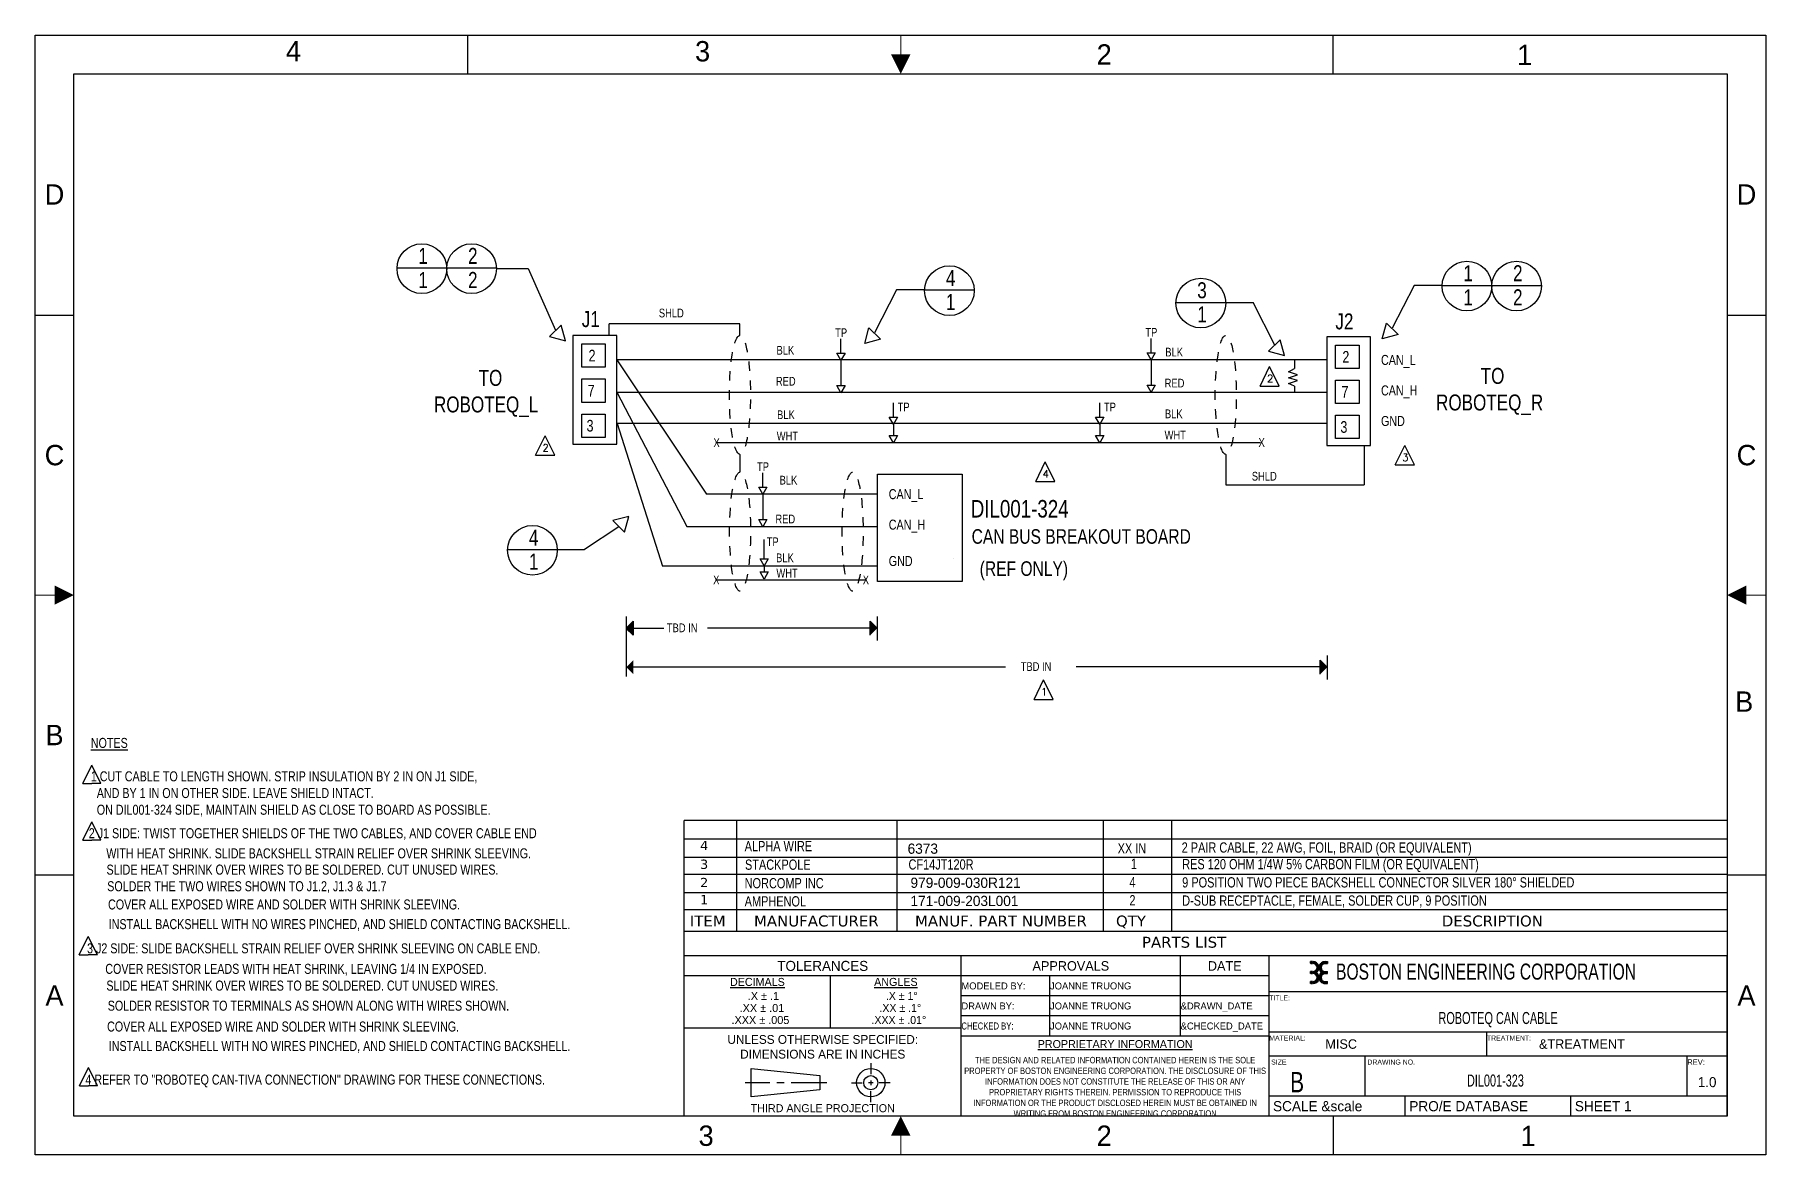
# Model space of a CAD drawing. Extents: x 0 to 432, y 0 to 280.
import ezdxf
from ezdxf.enums import TextEntityAlignment as Align

# ---------------------------------------------------------------- set-up
doc = ezdxf.new("R2010")
doc.units = 0
doc.header["$LTSCALE"] = 23.749
doc.linetypes.add('CENTER', pattern=[0.6, 0.375, -0.075, 0.075, -0.075])
doc.linetypes.add('DASHED', pattern=[0.2, 0.1, -0.1])
doc.layers.get('0').update_dxf_attribs({"linetype": 'CONTINUOUS', "lineweight": 30})
doc.layers.add('DEFAULT_1', color=160, linetype='CONTINUOUS', lineweight=30)
doc.styles.add('BEC', font='verdana.ttf')
doc.styles.add('BlockDiag', font='romans__.ttf')
doc.styles.get("Standard").update_dxf_attribs({"font": 'txt', "width": 0.8})
doc.styles.add('TEXTSTYLE_1', font='txt')
doc.styles.add('TEXTSTYLE_2', font='txt', dxfattribs={"width": 0.7})
doc.styles.add('TEXTSTYLE_3', font='txt', dxfattribs={"width": 0.8197})
doc.styles.add('TEXTSTYLE_4', font='txt')
doc.styles.add('TEXTSTYLE_5', font='txt', dxfattribs={"width": 0.8})
pattern_1 = [(45, (0, 0), (-0.022097087, 0.022097087), [])]

msp = doc.modelspace()

# ---------------------------------------------------------------- hatches: boundary and pattern name
at = {"linetype": 'Continuous'}
h = msp.add_hatch(color=256, dxfattribs=at)
h.dxf.hatch_style = 1
h.paths.add_polyline_path([(149.2, 133.13), (147.46, 131.39), (149.2, 131.39)])
h.paths.add_polyline_path([(149.2, 131.39), (147.46, 131.39), (147.46, 131.38), (149.2, 129.64)])
h = msp.add_hatch(color=256, dxfattribs=at)
h.dxf.hatch_style = 1
h.paths.add_polyline_path([(208.36, 129.68), (210.1, 131.42), (208.36, 131.42)])
h.paths.add_polyline_path([(208.36, 131.42), (210.1, 131.42), (210.1, 131.43), (208.36, 133.17)])
h = msp.add_hatch(color=256, dxfattribs=at)
h.dxf.hatch_style = 1
h.paths.add_polyline_path([(149.24, 123.46), (147.5, 121.72), (149.24, 121.72)])
h.paths.add_polyline_path([(149.24, 121.72), (147.5, 121.72), (147.5, 121.71), (149.24, 119.97)])
h = msp.add_hatch(color=256, dxfattribs=at)
h.dxf.hatch_style = 1
h.paths.add_polyline_path([(320.64, 119.91), (322.38, 121.65), (320.64, 121.65)])
h.paths.add_polyline_path([(320.64, 121.65), (322.38, 121.65), (322.38, 121.66), (320.64, 123.4)])
h = msp.add_hatch(dxfattribs=at)
h.set_pattern_fill('B', scale=0.03125, angle=45, style=0, pattern_type=0)
h.set_pattern_definition(pattern_1)
h.paths.add_polyline_path([(318.67, 42.73), (318.17, 42.73), (318.17, 43.23), (318.67, 43.23)])
h.paths.add_polyline_path([(318.67, 45.23), (318.17, 45.23), (318.17, 45.73), (318.67, 45.73)])
h.paths.add_polyline_path([(318.67, 47.73), (318.17, 47.73), (318.17, 48.23), (318.67, 48.23)])
edge = h.paths.add_edge_path()
edge.add_line((318.82, 48.23), (318.82, 47.73))
edge.add_arc((318.82, 46.73), 1, -90, 90, ccw=False)
edge.add_line((318.82, 45.73), (318.82, 45.23))
edge.add_arc((318.82, 44.23), 1, -90, 90, ccw=False)
edge.add_line((318.82, 43.23), (318.82, 42.73))
edge.add_arc((318.82, 44.23), 1.5, 270, 416.4427)
edge.add_arc((318.82, 46.73), 1.5, 303.5573, 450)
h = msp.add_hatch(dxfattribs=at)
h.set_pattern_fill('E', color=2, scale=0.03125, angle=45, style=0, pattern_type=0)
h.set_pattern_definition(pattern_1)
h.paths.add_polyline_path([(321.97, 42.73), (322.47, 42.73), (322.47, 43.23), (321.97, 43.23)])
h.paths.add_polyline_path([(321.97, 45.23), (322.47, 45.23), (322.47, 45.73), (321.97, 45.73)])
h.paths.add_polyline_path([(321.97, 47.73), (322.47, 47.73), (322.47, 48.23), (321.97, 48.23)])
edge = h.paths.add_edge_path()
edge.add_line((321.82, 48.23), (321.82, 47.73))
edge.add_arc((321.82, 46.73), 1, 90, 270)
edge.add_line((321.82, 45.73), (321.82, 45.23))
edge.add_arc((321.82, 44.23), 1, 90, 270)
edge.add_line((321.82, 43.23), (321.82, 42.73))
edge.add_arc((321.82, 44.23), 1.5, 123.5573, 270, ccw=False)
edge.add_arc((321.82, 46.73), 1.5, 90, 236.4427, ccw=False)

# ---------------------------------------------------------------- linework, layer by layer
at = {"color": 7, "linetype": 'Continuous'}
for p, q in [((0, 0), (0, 279.4)), ((0, 279.4), (431.8, 279.4)), ((107.95, 269.75), (107.95, 279.4)), ((323.85, 269.75), (323.85, 279.4)), ((431.8, 279.4), (431.8, 0)), ((9.65, 9.65), (9.65, 269.75)), ((9.65, 269.75), (422.15, 269.75)), ((422.15, 269.75), (422.15, 9.65)), ((0, 209.55), (9.65, 209.55)), ((422.15, 209.55), (431.8, 209.55)), ((0, 69.85), (9.65, 69.85)), ((422.15, 69.85), (431.8, 69.85)), ((318.67, 48.23), (318.17, 48.23)), ((318.17, 48.23), (318.17, 47.73)), ((318.67, 47.73), (318.17, 47.73)), ((318.67, 48.23), (318.67, 47.73)), ((318.82, 48.23), (318.82, 47.73)), ((318.67, 45.73), (318.17, 45.73)), ((318.17, 45.23), (318.17, 45.73)), ((318.67, 45.23), (318.17, 45.23)), ((318.67, 43.23), (318.17, 43.23)), ((318.17, 42.73), (318.17, 43.23)), ((318.67, 45.23), (318.67, 45.73)), ((318.67, 42.73), (318.67, 43.23)), ((318.82, 45.23), (318.82, 45.73)), ((318.82, 42.73), (318.82, 43.23)), ((318.67, 42.73), (318.17, 42.73)), ((208.49, 22.84), (208.49, 20.13)), ((178.65, 21.54), (195.79, 19.77)), ((178.65, 14.45), (178.65, 21.54)), ((195.79, 19.77), (195.79, 16.22)), ((203.65, 18), (206.36, 18)), ((209.11, 18), (207.88, 18)), ((208.49, 18.58), (208.49, 17.38)), ((213.33, 18), (210.62, 18)), ((195.79, 16.22), (178.65, 14.45)), ((208.49, 13.16), (208.49, 15.86)), ((422.15, 9.65), (9.65, 9.65)), ((323.85, 9.65), (323.85, 0)), ((431.8, 0), (0, 0))]:
    msp.add_line(p, q, dxfattribs=at)
for p, q in [((90.3, 221.3), (102.69, 221.3)), ((102.69, 221.3), (115.09, 221.3)), ((122.98, 221.13), (129.82, 205.76)), ((344.03, 216.97), (338.56, 206.26)), ((351.03, 216.97), (344.03, 216.97)), ((351.03, 216.97), (363.42, 216.97)), ((363.42, 216.97), (375.82, 216.97)), ((214.9, 215.81), (209.43, 205.1)), ((221.9, 215.81), (214.9, 215.81)), ((221.9, 215.81), (234.3, 215.81)), ((284.63, 212.72), (297.02, 212.72)), ((297.02, 212.72), (303.85, 212.72)), ((303.78, 212.81), (309.25, 202.11)), ((305.6, 191.84), (308, 196.7)), ((310.39, 191.84), (308, 196.7)), ((124.83, 174.56), (127.23, 179.42)), ((129.63, 174.56), (127.23, 179.42)), ((249.63, 168.04), (252.03, 172.89)), ((254.43, 168.04), (252.03, 172.89)), ((339.33, 172.15), (341.73, 177.01)), ((344.13, 172.15), (341.73, 177.01)), ((137.03, 151.11), (145.61, 156.82)), ((117.88, 151.02), (130.28, 151.03)), ((130.28, 151.02), (137.1, 151.02)), ((249.21, 113.65), (251.6, 118.5)), ((254, 113.65), (251.6, 118.5)), ((11.9, 92.69), (14.16, 97.26)), ((16.42, 92.69), (14.16, 97.26)), ((11.9, 92.69), (14.16, 92.69)), ((16.42, 92.69), (14.16, 92.69)), ((11.89, 78.53), (14.15, 83.1)), ((16.41, 78.53), (14.15, 83.1)), ((161.95, 49.65), (161.95, 83.46)), ((422.15, 83.46), (161.95, 83.46)), ((11.89, 78.53), (14.15, 78.53)), ((16.41, 78.53), (14.15, 78.53)), ((422.15, 78.77), (161.95, 78.77)), ((422.15, 74.22), (161.95, 74.22)), ((422.15, 65.36), (161.95, 65.36)), ((422.15, 61.14), (161.95, 61.14)), ((11, 49.88), (13.26, 54.45)), ((15.52, 49.88), (13.26, 54.45)), ((422.15, 55.75), (161.95, 55.75)), ((11, 49.88), (13.26, 49.88)), ((15.52, 49.88), (13.26, 49.88)), ((11.05, 17.26), (13.31, 21.83)), ((15.56, 17.26), (13.31, 21.83)), ((11.05, 17.26), (13.31, 17.26)), ((15.56, 17.26), (13.31, 17.26))]:
    msp.add_line(p, q)
at = {"linetype": 'Continuous'}
for p, q in [((115.09, 221.13), (122.98, 221.13)), ((175.85, 207.38), (143.2, 207.38)), ((143.2, 204.42), (143.2, 207.38)), ((175.85, 204.49), (175.85, 207.38)), ((201.04, 200.05), (201.04, 203.6)), ((278.44, 200.15), (278.44, 203.7)), ((314.19, 198.37), (145.1, 198.37)), ((145.1, 198.37), (167.51, 164.85)), ((201.04, 198.27), (201.04, 191.96)), ((278.44, 198.37), (278.44, 192.05)), ((312.73, 195.39), (314.19, 196.18)), ((314.92, 194.66), (312.73, 195.39)), ((312.73, 193.93), (314.92, 194.66)), ((322.27, 198.37), (314.19, 198.37)), ((314.19, 198.37), (314.19, 196.18)), ((145.1, 190.28), (322.33, 190.28)), ((145.1, 190.28), (162.58, 156.76)), ((305.6, 191.84), (310.39, 191.84)), ((314.92, 193.2), (312.73, 193.93)), ((312.73, 192.48), (314.92, 193.2)), ((314.19, 191.81), (312.73, 192.48)), ((314.19, 191.81), (314.19, 190.28)), ((214.12, 184.11), (214.12, 187.66)), ((265.6, 184.11), (265.6, 187.66)), ((322.35, 182.48), (145.18, 182.48)), ((145.18, 182.48), (156.56, 146.91)), ((214.12, 182.48), (214.12, 179.48)), ((265.6, 182.48), (265.6, 179.48)), ((169.8, 177.73), (305.76, 177.73)), ((124.83, 174.56), (129.63, 174.56)), ((175.85, 174.8), (175.85, 170.34)), ((297.06, 174.8), (297.06, 167.2)), ((331.58, 177.01), (331.58, 167.2)), ((181.55, 166.61), (181.55, 170.16)), ((339.33, 172.15), (344.13, 172.15)), ((210.17, 164.85), (167.51, 164.85)), ((181.55, 164.83), (181.55, 158.52)), ((249.63, 168.04), (254.43, 168.04)), ((297.06, 167.2), (331.58, 167.2)), ((162.58, 156.76), (210.17, 156.76)), ((181.87, 148.72), (181.87, 153.56)), ((210.17, 146.91), (156.56, 146.91)), ((181.89, 146.94), (181.89, 145.44)), ((229.08, 148.73), (229.08, 148.73)), ((169.72, 143.49), (207.1, 143.49)), ((147.46, 134.32), (147.46, 119.37)), ((210.1, 134.36), (210.1, 128.38)), ((147.46, 131.39), (149.2, 133.13)), ((147.46, 131.39), (156.83, 131.39)), ((149.2, 129.64), (147.46, 131.38)), ((149.2, 133.13), (149.2, 129.64)), ((208.44, 131.39), (167.74, 131.39)), ((208.36, 129.68), (208.36, 133.17)), ((208.36, 133.17), (210.1, 131.43)), ((147.46, 121.74), (242.12, 121.74)), ((320.64, 121.74), (259.77, 121.74)), ((320.64, 119.91), (320.64, 123.4)), ((320.64, 123.4), (322.38, 121.66)), ((322.38, 124.59), (322.38, 118.61)), ((249.21, 113.65), (254, 113.65)), ((175, 83.46), (175, 55.75)), ((215, 83.39), (215, 55.75)), ((266.5, 83.46), (266.5, 55.75)), ((283.5, 83.46), (283.5, 55.75)), ((161.95, 70), (422, 70))]:
    msp.add_line(p, q, dxfattribs=at)
at = {"color": 2, "linetype": 'Continuous'}
for p, q in [((231.05, 49.65), (161.95, 49.65)), ((161.95, 9.65), (161.95, 49.65)), ((231.05, 9.65), (231.05, 49.65)), ((307.85, 49.65), (231.05, 49.65)), ((231.05, 9.65), (231.05, 49.65)), ((285.75, 29.65), (285.75, 49.65)), ((307.85, 9.65), (307.85, 49.65)), ((422.15, 49.65), (307.85, 49.65)), ((307.85, 9.65), (307.85, 49.65)), ((422.15, 9.65), (422.15, 49.65)), ((231.05, 44.65), (161.95, 44.65)), ((198.45, 31.65), (198.45, 44.65)), ((307.85, 44.65), (231.05, 44.65)), ((253.15, 29.65), (253.15, 44.65)), ((307.85, 39.65), (231.05, 39.65)), ((422.15, 40.65), (307.85, 40.65)), ((307.85, 34.65), (231.05, 34.65)), ((231.05, 31.65), (161.95, 31.65)), ((422.15, 30.65), (307.85, 30.65)), ((362.15, 24.65), (362.15, 30.65)), ((307.85, 29.65), (231.05, 29.65)), ((422.15, 24.65), (307.85, 24.65)), ((331.85, 14.65), (331.85, 24.65)), ((412.15, 14.65), (412.15, 24.65)), ((422.15, 14.65), (307.85, 14.65)), ((341.85, 9.65), (341.85, 14.65)), ((383.15, 9.65), (383.15, 14.65)), ((231.05, 9.65), (161.95, 9.65)), ((307.85, 9.65), (231.05, 9.65)), ((422.15, 9.65), (307.85, 9.65))]:
    msp.add_line(p, q, dxfattribs=at)
at = {"color": 1, "linetype": 'Continuous'}
for p, q in [((321.82, 48.23), (321.82, 47.73)), ((321.97, 48.23), (322.47, 48.23)), ((321.97, 48.23), (321.97, 47.73)), ((321.97, 47.73), (322.47, 47.73)), ((322.47, 48.23), (322.47, 47.73)), ((321.82, 45.23), (321.82, 45.73)), ((321.82, 42.73), (321.82, 43.23)), ((321.97, 45.73), (322.47, 45.73)), ((321.97, 45.23), (321.97, 45.73)), ((321.97, 45.23), (322.47, 45.23)), ((321.97, 43.23), (322.47, 43.23)), ((321.97, 42.73), (321.97, 43.23)), ((322.47, 45.23), (322.47, 45.73)), ((322.47, 42.73), (322.47, 43.23)), ((321.97, 42.73), (322.47, 42.73))]:
    msp.add_line(p, q, dxfattribs=at)
at = {"color": 7, "linetype": 'Continuous', "const_width": 0.254}
for points in [[(215.97, 279.4), (215.97, 274.57)], [(0, 139.68), (4.83, 139.68)], [(423.2, 139.66), (431.8, 139.66)], [(215.97, 0), (215.97, 4.83)]]:
    msp.add_lwpolyline(points, dxfattribs=at)
for points in [[(337.14, 207.55), (340.05, 204.67), (336.1, 203.59)], [(131.24, 207.05), (128.33, 204.17), (132.28, 203.09)], [(134.19, 177.32), (145.1, 177.32), (145.1, 204.42), (134.19, 204.42)], [(208.02, 206.39), (210.93, 203.51), (206.98, 202.43)], [(310.66, 203.4), (307.75, 200.51), (311.71, 199.44)], [(322.27, 177.01), (333.18, 177.01), (333.18, 204.11), (322.27, 204.11)], [(136.39, 202.34), (142.22, 202.34), (142.22, 196.51), (136.39, 196.51)], [(201.05, 198.27), (200.02, 200.04), (202.07, 200.05)], [(278.46, 198.37), (277.43, 200.14), (279.47, 200.15)], [(324.47, 202.03), (330.3, 202.03), (330.3, 196.2), (324.47, 196.2)], [(136.39, 193.6), (142.22, 193.6), (142.22, 187.77), (136.39, 187.77)], [(201.04, 190.18), (200.01, 191.95), (202.06, 191.96)], [(278.44, 190.28), (277.41, 192.05), (279.46, 192.06)], [(324.47, 193.29), (330.3, 193.29), (330.3, 187.46), (324.47, 187.46)], [(136.39, 184.85), (142.22, 184.85), (142.22, 179.02), (136.39, 179.02)], [(214.14, 182.34), (213.11, 184.11), (215.16, 184.11)], [(265.62, 182.34), (264.59, 184.11), (266.64, 184.11)], [(324.47, 184.54), (330.3, 184.54), (330.3, 178.71), (324.47, 178.71)], [(214.12, 177.71), (213.09, 179.48), (215.14, 179.49)], [(265.6, 177.71), (264.57, 179.48), (266.62, 179.49)], [(181.56, 164.83), (180.53, 166.6), (182.58, 166.61)], [(144.16, 158.27), (147.05, 155.36), (148.13, 159.32)], [(181.55, 156.74), (180.52, 158.51), (182.57, 158.52)], [(181.89, 146.94), (180.85, 148.71), (182.9, 148.72)], [(181.88, 143.67), (180.85, 145.44), (182.9, 145.44)]]:
    msp.add_lwpolyline(points, close=True)
at = {"linetype": 'Continuous'}
msp.add_lwpolyline([(210.17, 169.81), (231.29, 169.81), (231.29, 143.1), (210.17, 143.1)], close=True, dxfattribs=at)
for centre in [(96.49, 221.13), (108.89, 221.13), (228.1, 215.64), (357.22, 216.79), (369.62, 216.8), (290.83, 212.55), (124.08, 150.85)]:
    msp.add_circle(centre, 6.2)
at = {"color": 7, "linetype": 'Continuous'}
for radius in [3.54, 1.77]:
    msp.add_circle((208.49, 18), radius, dxfattribs=at)
for centre, radius, start, end in [((318.82, 46.73), 1.5, 303.5573, 90), ((318.82, 46.73), 1, 270, 90), ((318.82, 44.23), 1.5, 270, 56.4427), ((318.82, 44.23), 1, 270, 90)]:
    msp.add_arc(centre, radius, start, end, dxfattribs=at)
at = {"color": 1, "linetype": 'Continuous'}
for centre, radius, start, end in [((321.82, 46.73), 1.5, 90, 236.4427), ((321.82, 46.73), 1, 90, 270), ((321.82, 44.23), 1.5, 123.5573, 270), ((321.82, 44.23), 1, 90, 270)]:
    msp.add_arc(centre, radius, start, end, dxfattribs=at)
at = {"linetype": 'DASHED'}
for centre in [(175.85, 189.64), (297.06, 189.64), (175.87, 155.5), (203.97, 155.5)]:
    msp.add_ellipse(centre, major_axis=(0, -14.84), ratio=0.17685, dxfattribs=at)
at = {"color": 7, "linetype": 'Continuous'}
for points in [[(215.97, 269.75), (213.56, 274.57), (218.38, 274.57)], [(4.83, 137.27), (4.83, 142.09), (9.65, 139.68)], [(426.97, 142.09), (426.97, 137.27), (422.15, 139.68)], [(215.97, 9.65), (218.38, 4.83), (213.56, 4.83)]]:
    msp.add_solid(points, dxfattribs=at)
at = {"layer": 'DEFAULT_1', "color": 7, "linetype": 'CENTER'}
msp.add_line((197.53, 18), (177.12, 18), dxfattribs=at)

# ---------------------------------------------------------------- texts
at = {"color": 2, "linetype": 'Continuous', "style": 'TEXTSTYLE_1'}
for s, height, p in [('4', 5.08, (64.45, 272.89)), ('3', 5.08, (166.53, 272.84)), ('2', 5.08, (266.72, 272.04)), ('1', 5.08, (371.62, 271.92)), ('D', 5.08, (4.83, 237.11)), ('D', 5.08, (426.97, 237.11)), ('C', 5.08, (4.83, 172.07)), ('C', 5.08, (426.97, 172.07)), ('B', 5.08, (426.39, 110.56)), ('B', 5.08, (4.83, 102.22)), ('TOLERANCES', 2.5, (196.5, 45.9)), ('APPROVALS', 2.362, (258.4, 45.97)), ('DATE', 2.362, (296.8, 45.97)), ('%%uDECIMALS', 2, (180.2, 42.15)), ('%%uANGLES', 2, (214.75, 42.15)), ('A', 5.08, (4.83, 37.21)), ('A', 5.08, (426.97, 37.21)), ('%%uPROPRIETARY INFORMATION', 2, (269.45, 26.65)), ('1.0', 2.5, (417.15, 16.9)), ('THIRD ANGLE PROJECTION', 2, (196.5, 10.65)), ('3', 5.08, (167.4, 2.24)), ('2', 5.08, (266.72, 2.24)), ('1', 5.08, (372.49, 2.18))]:
    msp.add_text(s, height=height, dxfattribs=at).set_placement(p, align=Align.CENTER)
at = {"width": 0.8}
for s, height, p in [('1', 3.98, (95.61, 222.33)), ('2', 3.98, (108.01, 222.33)), ('2', 3.98, (108.01, 216.32)), ('4', 3.98, (227.22, 216.84)), ('1', 3.98, (356.34, 218)), ('2', 3.98, (368.73, 218)), ('1', 3.98, (95.61, 216.32)), ('3', 3.98, (289.94, 213.75)), ('1', 3.98, (227.22, 210.83)), ('1', 3.98, (289.94, 207.74)), ('1', 3.98, (356.34, 211.99)), ('2', 3.98, (368.73, 211.99)), ('4', 3.98, (123.19, 152.05)), ('1', 3.98, (123.19, 146.04)), ('2 J1 SIDE: TWIST TOGETHER SHIELDS OF THE TWO CABLES, AND COVER CABLE END  ', 2.5, (13.38, 79.01)), ('WITH HEAT SHRINK. SLIDE BACKSHELL STRAIN RELIEF OVER SHRINK SLEEVING.', 2.5, (17.75, 73.99)), ('SLIDE HEAT SHRINK OVER WIRES TO BE SOLDERED. CUT UNUSED WIRES.', 2.5, (17.81, 69.93)), ('SOLDER THE TWO WIRES SHOWN TO J1.2, J1.3 & J1.7', 2.5, (17.98, 65.78)), ('COVER ALL EXPOSED WIRE AND SOLDER WITH SHRINK SLEEVING.', 2.5, (18.19, 61.23)), ('INSTALL BACKSHELL WITH NO WIRES PINCHED, AND SHIELD CONTACTING BACKSHELL.', 2.5, (18.35, 56.32)), ('3 J2 SIDE: SLIDE BACKSHELL STRAIN RELIEF OVER SHRINK SLEEVING ON CABLE END.', 2.5, (12.95, 50.28)), ('COVER RESISTOR LEADS WITH HEAT SHRINK, LEAVING 1/4 IN EXPOSED.', 2.5, (17.5, 45.16)), ('SLIDE HEAT SHRINK OVER WIRES TO BE SOLDERED. CUT UNUSED WIRES.', 2.5, (17.77, 40.99)), ('SOLDER RESISTOR TO TERMINALS AS SHOWN ALONG WITH WIRES SHOWN.', 2.5, (18.11, 35.97)), ('COVER ALL EXPOSED WIRE AND SOLDER WITH SHRINK SLEEVING.', 2.5, (17.95, 30.77)), ('INSTALL BACKSHELL WITH NO WIRES PINCHED, AND SHIELD CONTACTING BACKSHELL.', 2.5, (18.37, 25.91)), ('4 REFER TO "ROBOTEQ CAN-TIVA CONNECTION" DRAWING FOR THESE CONNECTIONS.', 2.5, (12.53, 17.53))]:
    msp.add_text(s, height=height, dxfattribs=at).set_placement(p)
for s, height, style, p in [('2', 1.82, 'BlockDiag', (307.35, 192.8)), ('2', 1.82, 'BlockDiag', (126.58, 175.52)), ('3', 1.82, 'BlockDiag', (341.08, 173.11)), ('4', 1.82, 'BlockDiag', (251.38, 169)), ('1', 1.82, 'BlockDiag', (250.95, 114.61)), ('4', 2.31, 'BEC', (165.91, 76.04)), ('3', 2.31, 'BEC', (165.91, 71.36)), ('2', 2.31, 'BEC', (165.91, 66.8)), ('1', 2.31, 'BEC', (165.91, 62.54)), ('ITEM', 2.717, 'BEC', (163.34, 57)), ('MANUFACTURER', 2.7171, 'BEC', (179.34, 57)), ('MANUF. PART NUMBER', 2.7171, 'BEC', (219.52, 57)), ('QTY', 2.717, 'BEC', (269.66, 57)), ('DESCRIPTION', 2.7171, 'BEC', (350.95, 57)), ('PARTS LIST', 2.717, 'BEC', (276.14, 51.7))]:
    msp.add_text(s, height=height, dxfattribs=dict(style=style)).set_placement(p)
at = {"color": 7, "linetype": 'Continuous', "style": 'TEXTSTYLE_5', "width": 0.727778}
msp.add_text('BOSTON ENGINEERING CORPORATION', height=4, dxfattribs=at).set_placement((324.57, 43.73))
at = {"color": 2, "linetype": 'Continuous'}
for s, height, style, width, p in [('    .X %%p .1', 2, 'TEXTSTYLE_1', 1.015152, (180.2, 38.65)), ('    .X %%p 1%%d', 2, 'TEXTSTYLE_1', 0.984848, (214.75, 38.65)), ('  .XXX %%p .005', 2, 'TEXTSTYLE_1', 1.012821, (180.2, 32.65)), ('   .XX %%p .01', 2, 'TEXTSTYLE_1', 1.013889, (180.2, 35.65)), ('  .XXX %%p .01%%d', 2, 'TEXTSTYLE_1', 0.987179, (214.75, 32.65)), ('   .XX %%p .1%%d', 2, 'TEXTSTYLE_1', 0.986111, (214.75, 35.65)), ('ROBOTEQ CAN CABLE', 3, 'TEXTSTYLE_5', 0.677778, (365, 32.65)), ('B', 5.08, 'TEXTSTYLE_4', 0.764881, (314.85, 15.61)), ('DIL001-323', 3, 'TEXTSTYLE_5', 0.677778, (364.33, 17.05))]:
    msp.add_text(s, height=height, dxfattribs=dict(at, style=style, width=width)).set_placement(p, align=Align.CENTER)
at = {"color": 2, "linetype": 'Continuous', "style": 'TEXTSTYLE_1'}
for s, height, p in [('MODELED BY:', 1.75, (231.1, 41.28)), ('JOANNE TRUONG', 1.75, (253.2, 41.28)), ('TITLE:', 1.25, (307.9, 38.53)), ('DRAWN BY:', 1.75, (231.1, 36.28)), ('JOANNE TRUONG', 1.75, (253.2, 36.28)), ('&DRAWN_DATE', 1.75, (285.8, 36.28)), ('JOANNE TRUONG', 1.75, (253.2, 31.28)), ('&CHECKED_DATE', 1.75, (285.8, 31.28)), ('MATERIAL:', 1.25, (307.9, 28.53)), ('MISC', 2.362, (321.9, 26.47)), ('TREATMENT:', 1.25, (362.2, 28.53)), ('&TREATMENT', 2.362, (375.2, 26.47)), (' SIZE', 1.25, (307.9, 22.53)), (' DRAWING NO.', 1.25, (331.9, 22.53)), ('REV:', 1.362, (412.2, 22.47)), (' PRO/E DATABASE', 2.54, (341.9, 10.88))]:
    msp.add_text(s, height=height, dxfattribs=at).set_placement(p)
at = {"color": 2, "linetype": 'Continuous', "style": 'TEXTSTYLE_3', "width": 0.8197}
msp.add_text('CHECKED BY:', height=1.75, dxfattribs=at).set_placement((231.1, 31.28))
at = {"linetype": 'Continuous', "attachment_point": 1}
for s, width, heights, insert, char_height in [('\\pi2.1152;J1', 8.4738, [0], (134.27, 210.53), 3.9783), ('SHLD', 9.4811, [0], (155.61, 211.15), 2.182), ('\\pi1.5847;J2', 8.4738, [0], (322.82, 209.96), 3.9783), ('TP', 9.4811, [0], (199.6, 206.25), 2.182), ('TP', 9.4811, [0], (277, 206.35), 2.182), ('BLK', 9.4811, [0], (184.97, 201.86), 2.182), ('BLK', 9.4811, [0], (281.97, 201.4), 2.182), ('CAN_L', 8.8435, [0], (335.79, 199.6), 2.5), ('\\pi1.5847;TO\\P\\pi-9.5545;ROBOTEQ_L', 8.4738, [0], (109.06, 195.87), 3.9783), ('\\pi1.5847;TO\\P\\pi-9.5545;ROBOTEQ_R', 8.4738, [0], (359.08, 196.36), 3.9783), ('RED', 8.8435, [0], (184.81, 194.13), 2.182), ('RED', 8.8435, [0], (281.81, 193.66), 2.182), ('CAN_H', 8.8435, [0], (335.79, 192), 2.5), ('TP', 9.4811, [0], (215.19, 187.69), 2.182), ('TP', 9.4811, [0], (266.67, 187.69), 2.182), ('BLK', 8.8435, [0], (281.88, 186), 2.182), ('BLK', 8.8435, [0], (185.11, 185.77), 2.182), ('GND', 8.8435, [0], (335.79, 184.37), 2.5), ('X', 8.8435, [0], (169.24, 178.79), 2.18), ('WHT', 8.8435, [0], (185.02, 180.47), 2.182), ('WHT', 8.8435, [0], (281.79, 180.7), 2.182), ('X', 8.8435, [0], (305.23, 178.84), 2.18), ('TP', 9.4811, [0], (180.11, 172.81), 2.182), ('BLK', 8.8435, [0], (185.74, 169.45), 2.182), ('SHLD', 9.4811, [0], (303.55, 170.43), 2.182), ('CAN_L', 8.8435, [0], (212.97, 166.12), 2.5), ('DIL001-324', 59.148, [0], (233.44, 163.4), 4.364), ('RED', 8.8435, [0], (184.69, 159.75), 2.182), ('CAN_H', 8.8435, [0], (212.97, 158.51), 2.5), ('CAN BUS BREAKOUT BOARD', 81.2634, [17.48], (233.65, 156.12), 3.6366), ('TP', 9.4811, [0], (182.52, 154.07), 2.182), ('BLK', 8.8435, [0], (184.86, 150.06), 2.182), ('GND', 8.8435, [0], (212.97, 149.43), 2.5), ('(REF ONLY)', 81.2634, [17.48], (235.66, 148.11), 3.637), ('X', 8.8435, [0], (169.16, 144.56), 2.18), ('WHT', 8.8435, [0], (184.94, 146.24), 2.182), ('X', 8.8435, [0], (206.49, 144.56), 2.18), ('TBD IN', 10.0281, [0], (157.61, 132.6), 2.182), ('TBD IN', 10.0281, [0], (245.89, 122.94), 2.182)]:
    msp.add_mtext_dynamic_manual_height_columns(s, width=width, gutter_width=1, heights=heights, dxfattribs=dict(at, insert=insert, char_height=char_height))
at = {"attachment_point": 1}
for s, width, insert, char_height in [('\\pi0.22464;2', 2.004, (137.85, 200.89), 2.9151), ('\\pi0.22464;2', 2.004, (325.93, 200.58), 2.9151), ('7', 1, (137.85, 192.14), 2.92), ('7', 1, (325.93, 191.83), 2.92), ('\\pi-0.27736;3', 1, (137.85, 183.4), 2.9151), ('\\pi-0.27736;3', 1, (325.93, 183.09), 2.9151)]:
    msp.add_mtext_dynamic_manual_height_columns(s, width=width, gutter_width=1, heights=[0], dxfattribs=dict(at, insert=insert, char_height=char_height))
for s, insert, char_height, width in [('{\\LNOTES\\P}\\P1 CUT CABLE TO LENGTH SHOWN. STRIP INSULATION BY 2 IN ON J1 SIDE,   \\P  AND BY 1 IN ON OTHER SIDE. LEAVE SHIELD INTACT.^J  ON DIL001-324 SIDE, MAINTAIN SHIELD AS CLOSE TO BOARD AS POSSIBLE.', (13.89, 104.04), 2.5, 130.7272), ('ALPHA WIRE', (177.02, 78.31), 2.551, 116.8959), ('2 PAIR CABLE, 22 AWG, FOIL, BRAID (OR EQUIVALENT)', (286.05, 77.97), 2.5513, 132.6097), ('STACKPOLE', (177.1, 73.69), 2.551, 116.8959), ('CF14JT120R ', (217.9, 73.75), 2.5513, 116.8959), ('XX IN', (270.08, 77.75), 2.551, 16.4539), ('\\pi7.8868;1', (265.47, 73.89), 2.5513, 16.4539), ('RES 120 OHM 1/4W 5% CARBON FILM (OR EQUIVALENT)', (286.18, 73.82), 2.5513, 132.6097), ('\\pi7.5466;4', (265.47, 69.34), 2.5513, 16.4539), ('9 POSITION TWO PIECE BACKSHELL CONNECTOR SILVER 180° SHIELDED', (286.18, 69.27), 2.5513, 132.6097), ('NORCOMP INC', (177.02, 69.07), 2.5513, 116.8959), ('\\pi7.5466;2', (265.47, 64.8), 2.5513, 16.4539), ('AMPHENOL', (177.02, 64.54), 2.551, 116.8959), ('D-SUB RECEPTACLE, FEMALE, SOLDER CUP, 9 POSITION', (286.18, 64.73), 2.5513, 132.6097)]:
    msp.add_mtext(s, dxfattribs=dict(at, insert=insert, char_height=char_height, width=width))
at = {"color": 2, "linetype": 'Continuous'}
for s, insert, char_height, width, attachment_point, style in [('UNLESS OTHERWISE SPECIFIED:\\PDIMENSIONS ARE IN INCHES', (196.5, 29.9), 2.2, 59.4, 2, 'TEXTSTYLE_1'), ('THE DESIGN AND RELATED INFORMATION CONTAINED HEREIN IS THE SOLE\\PPROPERTY OF BOSTON ENGINEERING CORPORATION. THE DISCLOSURE OF THIS\\PINFORMATION DOES NOT CONSTITUTE THE RELEASE OF THIS OR ANY\\PPROPRIETARY RIGHTS THEREIN. PERMISSION TO REPRODUCE THIS\\PINFORMATION OR THE PRODUCT DISCLOSED HEREIN MUST BE OBTAINED IN\\P WRITING FROM BOSTON ENGINEERING CORPORATION.', (269.45, 24.45), 1.6, 73.92, 2, 'TEXTSTYLE_2'), (' SCALE &scale', (307.9, 13.42), 2.54, 33.02, 1, 'TEXTSTYLE_1'), (' SHEET 1', (383.2, 13.42), 2.54, 96.52, 1, 'TEXTSTYLE_1')]:
    msp.add_mtext(s, dxfattribs=dict(at, insert=insert, char_height=char_height, width=width, attachment_point=attachment_point, style=style))
for tag, p in [('6373', (217.67, 75.13)), ('979-009-030R121', (218.4, 66.62)), ('171-009-203L001', (218.4, 62.09))]:
    msp.add_attdef(tag, p, '', height=2.55)

doc.saveas('drawing.dxf')
